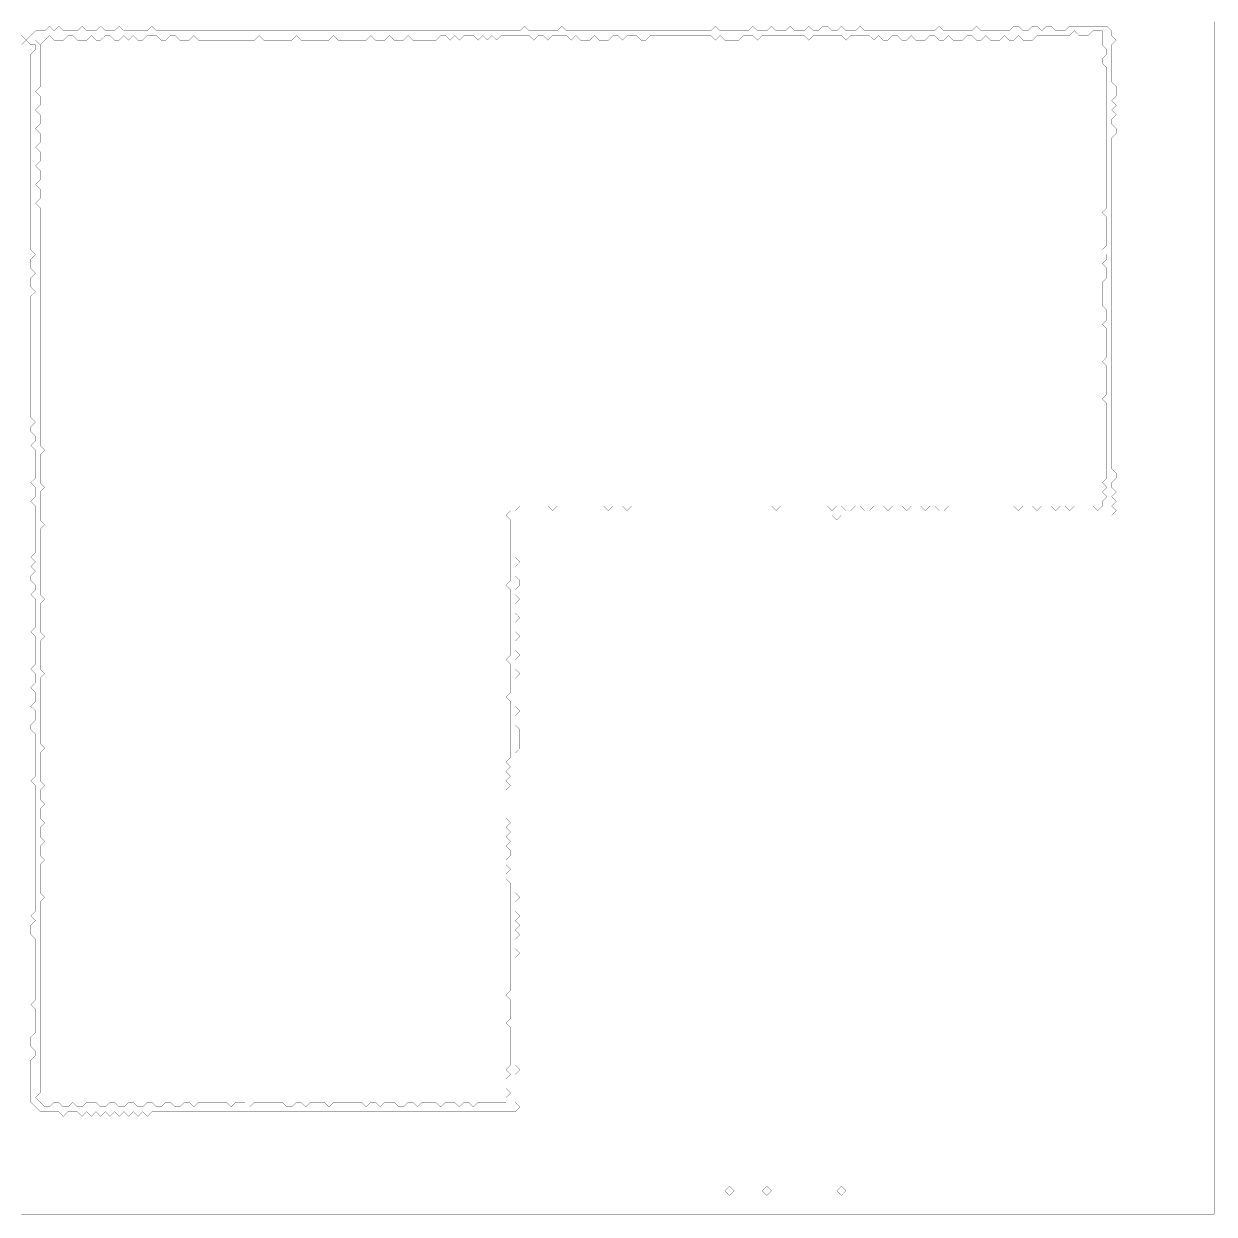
# Model space of a CAD drawing. Header units: metres. Extents: x 0 to 5124, y -5124 to 0.
# Drawn here: x 2562 to 5124, y -5124 to -2562 of the extents above; entities that cross this region are included whole.
import ezdxf

# ---------------------------------------------------------------- set-up
doc = ezdxf.new("R2010")
doc.units = ezdxf.units.M
doc.layers.add('conductor', color=1, linetype='Continuous')
doc.layers.add('substrate', color=5, linetype='Continuous')

msp = doc.modelspace()

# ---------------------------------------------------------------- linework, layer by layer
at = {"layer": 'conductor', "const_width": 0.5}
msp.add_lwpolyline([(4823.2, -2577), (4813.1, -2587.1), (4803.1, -2587.1), (4793.1, -2587.1), (4783, -2587.1), (4773, -2587.1), (4763, -2587.1), (4753, -2587.1), (4742.9, -2587.1), (4732.9, -2597.1), (4722.9, -2597.1), (4712.9, -2597.1), (4702.8, -2587.1), (4692.8, -2597.1), (4682.8, -2597.1), (4672.7, -2587.1), (4662.7, -2597.1), (4652.7, -2597.1), (4642.7, -2597.1), (4632.6, -2587.1), (4622.6, -2597.1), (4612.6, -2597.1), (4602.6, -2587.1), (4592.5, -2587.1), (4582.5, -2597.1), (4572.5, -2597.1), (4562.4, -2597.1), (4552.4, -2587.1), (4542.4, -2597.1), (4532.4, -2597.1), (4522.3, -2587.1), (4512.3, -2587.1), (4502.3, -2597.1), (4492.2, -2597.1), (4482.2, -2597.1), (4472.2, -2587.1), (4462.2, -2597.1), (4452.1, -2597.1), (4442.1, -2587.1), (4432.1, -2587.1), (4422.1, -2597.1), (4412, -2597.1), (4402, -2587.1), (4392, -2597.1), (4381.9, -2587.1), (4371.9, -2587.1), (4361.9, -2587.1), (4351.9, -2587.1), (4341.8, -2587.1), (4331.8, -2597.1), (4321.8, -2587.1), (4311.8, -2587.1), (4301.7, -2587.1), (4291.7, -2587.1), (4281.7, -2587.1), (4271.6, -2587.1), (4261.6, -2587.1), (4251.6, -2597.1), (4241.6, -2587.1), (4231.5, -2587.1), (4221.5, -2587.1), (4211.5, -2587.1), (4201.5, -2587.1), (4191.4, -2587.1), (4181.4, -2587.1), (4171.4, -2587.1), (4161.3, -2587.1), (4151.3, -2587.1), (4141.3, -2597.1), (4131.3, -2587.1), (4121.2, -2587.1), (4111.2, -2587.1), (4101.2, -2597.1), (4091.2, -2597.1), (4081.1, -2597.1), (4071.1, -2597.1), (4061.1, -2587.1), (4051, -2597.1), (4041, -2587.1), (4031, -2587.1), (4021, -2587.1), (4010.9, -2587.1), (4000.9, -2587.1), (3990.9, -2587.1), (3980.9, -2587.1), (3970.8, -2587.1), (3960.8, -2587.1), (3950.8, -2587.1), (3940.7, -2587.1), (3930.7, -2587.1), (3920.7, -2587.1), (3910.7, -2587.1), (3900.6, -2597.1), (3890.6, -2597.1), (3880.6, -2587.1), (3870.6, -2587.1), (3860.5, -2587.1), (3850.5, -2597.1), (3840.5, -2587.1), (3830.4, -2587.1), (3820.4, -2597.1), (3810.4, -2597.1), (3800.4, -2597.1), (3790.3, -2587.1), (3780.3, -2597.1), (3770.3, -2597.1), (3760.3, -2597.1), (3750.2, -2587.1), (3740.2, -2597.1), (3730.2, -2587.1), (3720.1, -2587.1), (3710.1, -2587.1), (3700.1, -2587.1), (3690.1, -2597.1), (3680, -2587.1), (3670, -2587.1), (3660, -2597.1), (3650, -2587.1), (3639.9, -2587.1), (3629.9, -2587.1), (3619.9, -2587.1), (3609.8, -2587.1), (3599.8, -2587.1), (3589.8, -2587.1), (3579.8, -2597.1), (3569.7, -2587.1), (3559.7, -2597.1), (3549.7, -2587.1), (3539.7, -2597.1), (3529.6, -2587.1), (3519.6, -2587.1), (3509.6, -2587.1), (3499.5, -2597.1), (3489.5, -2587.1), (3479.5, -2597.1), (3469.5, -2587.1), (3459.4, -2587.1), (3449.4, -2597.1), (3439.4, -2597.1), (3429.4, -2597.1), (3419.3, -2597.1), (3409.3, -2597.1), (3399.3, -2597.1), (3389.2, -2587.1), (3379.2, -2597.1), (3369.2, -2597.1), (3359.2, -2597.1), (3349.1, -2587.1), (3339.1, -2597.1), (3329.1, -2597.1), (3319.1, -2597.1), (3309, -2587.1), (3299, -2597.1), (3289, -2597.1), (3278.9, -2597.1), (3268.9, -2597.1), (3258.9, -2597.1), (3248.9, -2597.1), (3238.8, -2597.1), (3228.8, -2587.1), (3218.8, -2597.1), (3208.8, -2597.1), (3198.7, -2597.1), (3188.7, -2597.1), (3178.7, -2597.1), (3168.6, -2597.1), (3158.6, -2597.1), (3148.6, -2587.1), (3138.6, -2597.1), (3128.5, -2597.1), (3118.5, -2597.1), (3108.5, -2597.1), (3098.4, -2597.1), (3088.4, -2597.1), (3078.4, -2597.1), (3068.4, -2587.1), (3058.3, -2597.1), (3048.3, -2597.1), (3038.3, -2597.1), (3028.3, -2597.1), (3018.2, -2597.1), (3008.2, -2597.1), (2998.2, -2597.1), (2988.1, -2597.1), (2978.1, -2597.1), (2968.1, -2597.1), (2958.1, -2597.1), (2948, -2597.1), (2938, -2597.1), (2928, -2587.1), (2918, -2597.1), (2907.9, -2597.1), (2897.9, -2597.1), (2887.9, -2587.1), (2877.8, -2587.1), (2867.8, -2597.1), (2857.8, -2597.1), (2847.8, -2587.1), (2837.7, -2587.1), (2827.7, -2587.1), (2817.7, -2597.1), (2807.7, -2597.1), (2797.6, -2587.1), (2787.6, -2597.1), (2777.6, -2587.1), (2767.5, -2597.1), (2757.5, -2597.1), (2747.5, -2587.1), (2737.5, -2587.1), (2727.4, -2597.1), (2717.4, -2597.1), (2707.4, -2587.1), (2697.4, -2597.1), (2687.3, -2597.1), (2677.3, -2597.1), (2667.3, -2587.1), (2657.2, -2587.1), (2647.2, -2597.1), (2637.2, -2597.1), (2627.2, -2597.1), (2617.1, -2587.1), (2607.1, -2597.1), (2597.1, -2607.1), (2587.1, -2597.1), (2597.1, -2607.1), (2597.1, -2617.1), (2597.1, -2627.2), (2597.1, -2637.2), (2597.1, -2647.2), (2597.1, -2657.2), (2597.1, -2667.3), (2597.1, -2677.3), (2597.1, -2687.3), (2597.1, -2697.4), (2587.1, -2707.4), (2597.1, -2717.4), (2597.1, -2727.4), (2597.1, -2737.5), (2587.1, -2747.5), (2597.1, -2757.5), (2597.1, -2767.5), (2597.1, -2777.6), (2587.1, -2787.6), (2597.1, -2797.6), (2597.1, -2807.7), (2597.1, -2817.7), (2587.1, -2827.7), (2597.1, -2837.7), (2597.1, -2847.8), (2597.1, -2857.8), (2587.1, -2867.8), (2597.1, -2877.8), (2597.1, -2887.9), (2597.1, -2897.9), (2587.1, -2907.9), (2597.1, -2918), (2597.1, -2928), (2597.1, -2938), (2587.1, -2948), (2597.1, -2958.1), (2597.1, -2968.1), (2597.1, -2978.1), (2597.1, -2988.1), (2597.1, -2998.2), (2597.1, -3008.2), (2597.1, -3018.2), (2597.1, -3028.3), (2597.1, -3038.3), (2597.1, -3048.3), (2597.1, -3058.3), (2597.1, -3068.4), (2597.1, -3078.4), (2597.1, -3088.4), (2597.1, -3098.4), (2597.1, -3108.5), (2597.1, -3118.5), (2597.1, -3128.5), (2597.1, -3138.6), (2597.1, -3148.6), (2597.1, -3158.6), (2597.1, -3168.6), (2597.1, -3178.7), (2597.1, -3188.7), (2597.1, -3198.7), (2597.1, -3208.8), (2597.1, -3218.8), (2597.1, -3228.8), (2597.1, -3238.8), (2597.1, -3248.9), (2597.1, -3258.9), (2597.1, -3268.9), (2597.1, -3278.9), (2597.1, -3289), (2597.1, -3299), (2597.1, -3309), (2597.1, -3319.1), (2597.1, -3329.1), (2597.1, -3339.1), (2597.1, -3349.1), (2597.1, -3359.2), (2597.1, -3369.2), (2597.1, -3379.2), (2597.1, -3389.2), (2597.1, -3399.3), (2597.1, -3409.3), (2597.1, -3419.3), (2597.1, -3429.4), (2597.1, -3439.4), (2597.1, -3449.4), (2597.1, -3459.4), (2597.1, -3469.5), (2607.1, -3479.5), (2597.1, -3489.5), (2597.1, -3499.5), (2597.1, -3509.6), (2597.1, -3519.6), (2597.1, -3529.6), (2597.1, -3539.7), (2597.1, -3549.7), (2607.1, -3559.7), (2597.1, -3569.7), (2597.1, -3579.8), (2597.1, -3589.8), (2597.1, -3599.8), (2597.1, -3609.8), (2597.1, -3619.9), (2597.1, -3629.9), (2607.1, -3639.9), (2597.1, -3650), (2597.1, -3660), (2597.1, -3670), (2597.1, -3680), (2597.1, -3690.1), (2597.1, -3700.1), (2597.1, -3710.1), (2597.1, -3720.1), (2597.1, -3730.2), (2597.1, -3740.2), (2597.1, -3750.2), (2597.1, -3760.3), (2597.1, -3770.3), (2597.1, -3780.3), (2597.1, -3790.3), (2607.1, -3800.4), (2597.1, -3810.4), (2597.1, -3820.4), (2597.1, -3830.4), (2597.1, -3840.5), (2597.1, -3850.5), (2597.1, -3860.5), (2597.1, -3870.6), (2607.1, -3880.6), (2597.1, -3890.6), (2597.1, -3900.6), (2597.1, -3910.7), (2597.1, -3920.7), (2597.1, -3930.7), (2597.1, -3940.7), (2597.1, -3950.8), (2607.1, -3960.8), (2597.1, -3970.8), (2597.1, -3980.9), (2597.1, -3990.9), (2597.1, -4000.9), (2597.1, -4010.9), (2597.1, -4021), (2597.1, -4031), (2597.1, -4041), (2597.1, -4051), (2597.1, -4061.1), (2597.1, -4071.1), (2597.1, -4081.1), (2597.1, -4091.2), (2597.1, -4101.2), (2597.1, -4111.2), (2607.1, -4121.2), (2597.1, -4131.3), (2597.1, -4141.3), (2597.1, -4151.3), (2597.1, -4161.3), (2597.1, -4171.4), (2597.1, -4181.4), (2597.1, -4191.4), (2607.1, -4201.5), (2597.1, -4211.5), (2597.1, -4221.5), (2597.1, -4231.5), (2607.1, -4241.6), (2597.1, -4251.6), (2597.1, -4261.6), (2597.1, -4271.6), (2607.1, -4281.7), (2597.1, -4291.7), (2597.1, -4301.7), (2597.1, -4311.8), (2607.1, -4321.8), (2597.1, -4331.8), (2597.1, -4341.8), (2597.1, -4351.9), (2607.1, -4361.9), (2597.1, -4371.9), (2597.1, -4381.9), (2597.1, -4392), (2597.1, -4402), (2597.1, -4412), (2597.1, -4422.1), (2597.1, -4432.1), (2607.1, -4442.1), (2597.1, -4452.1), (2597.1, -4462.2), (2597.1, -4472.2), (2597.1, -4482.2), (2597.1, -4492.2), (2597.1, -4502.3), (2597.1, -4512.3), (2597.1, -4522.3), (2597.1, -4532.4), (2597.1, -4542.4), (2597.1, -4552.4), (2597.1, -4562.4), (2597.1, -4572.5), (2597.1, -4582.5), (2597.1, -4592.5), (2597.1, -4602.6), (2597.1, -4612.6), (2597.1, -4622.6), (2597.1, -4632.6), (2597.1, -4642.7), (2597.1, -4652.7), (2597.1, -4662.7), (2597.1, -4672.7), (2597.1, -4682.8), (2597.1, -4692.8), (2597.1, -4702.8), (2597.1, -4712.9), (2597.1, -4722.9), (2597.1, -4732.9), (2597.1, -4742.9), (2597.1, -4753), (2597.1, -4763), (2597.1, -4773), (2597.1, -4783), (2597.1, -4793.1), (2597.1, -4803.1), (2597.1, -4813.1), (2597.1, -4823.2), (2597.1, -4833.2), (2597.1, -4843.2), (2597.1, -4853.2), (2597.1, -4863.3), (2587.1, -4873.3), (2597.1, -4883.3), (2607.1, -4893.3), (2617.1, -4893.3), (2627.2, -4883.3), (2637.2, -4883.3), (2647.2, -4893.3), (2657.2, -4893.3), (2667.3, -4883.3), (2677.3, -4893.3), (2687.3, -4893.3), (2697.4, -4883.3), (2707.4, -4883.3), (2717.4, -4883.3), (2727.4, -4893.3), (2737.5, -4893.3), (2747.5, -4883.3), (2757.5, -4883.3), (2767.5, -4893.3), (2777.6, -4893.3), (2787.6, -4883.3), (2797.6, -4883.3), (2807.7, -4893.3), (2817.7, -4893.3), (2827.7, -4883.3), (2837.7, -4883.3), (2847.8, -4893.3), (2857.8, -4893.3), (2867.8, -4883.3), (2877.8, -4883.3), (2887.9, -4893.3), (2897.9, -4893.3), (2907.9, -4883.3), (2918, -4883.3), (2928, -4893.3), (2938, -4883.3), (2948, -4883.3), (2958.1, -4883.3), (2968.1, -4883.3), (2978.1, -4883.3), (2988.1, -4883.3), (2998.2, -4883.3), (3008.2, -4893.3), (3018.2, -4883.3), (3028.3, -4883.3), (3038.3, -4883.3), (3048.3, -4893.3), (3058.3, -4883.3), (3068.4, -4883.3), (3078.4, -4883.3), (3088.4, -4883.3), (3098.4, -4883.3), (3108.5, -4883.3), (3118.5, -4883.3), (3128.5, -4893.3), (3138.6, -4893.3), (3148.6, -4883.3), (3158.6, -4883.3), (3168.6, -4893.3), (3178.7, -4883.3), (3188.7, -4883.3), (3198.7, -4883.3), (3208.8, -4883.3), (3218.8, -4893.3), (3228.8, -4883.3), (3238.8, -4883.3), (3248.9, -4883.3), (3258.9, -4883.3), (3268.9, -4883.3), (3278.9, -4883.3), (3289, -4883.3), (3299, -4893.3), (3309, -4883.3), (3319.1, -4883.3), (3329.1, -4893.3), (3339.1, -4883.3), (3349.1, -4883.3), (3359.2, -4883.3), (3369.2, -4893.3), (3379.2, -4893.3), (3389.2, -4883.3), (3399.3, -4883.3), (3409.3, -4893.3), (3419.3, -4883.3), (3429.4, -4883.3), (3439.4, -4883.3), (3449.4, -4883.3), (3459.4, -4893.3), (3469.5, -4883.3), (3479.5, -4883.3), (3489.5, -4883.3), (3499.5, -4893.3), (3509.6, -4883.3), (3519.6, -4883.3), (3529.6, -4893.3), (3539.7, -4883.3), (3549.7, -4883.3), (3559.7, -4883.3), (3569.7, -4883.3), (3579.8, -4883.3), (3589.8, -4883.3), (3599.8, -4883.3), (3599.8, -4873.3), (3609.8, -4863.3), (3599.8, -4853.2), (3599.8, -4843.2), (3599.8, -4833.2), (3609.8, -4823.2), (3599.8, -4813.1), (3609.8, -4803.1), (3609.8, -4793.1), (3609.8, -4783), (3609.8, -4773), (3609.8, -4763), (3609.8, -4753), (3609.8, -4742.9), (3609.8, -4732.9), (3609.8, -4722.9), (3599.8, -4712.9), (3609.8, -4702.8), (3609.8, -4692.8), (3609.8, -4682.8), (3609.8, -4672.7), (3609.8, -4662.7), (3599.8, -4652.7), (3609.8, -4642.7), (3609.8, -4632.6), (3609.8, -4622.6), (3609.8, -4612.6), (3609.8, -4602.6), (3609.8, -4592.5), (3609.8, -4582.5), (3609.8, -4572.5), (3609.8, -4562.4), (3609.8, -4552.4), (3609.8, -4542.4), (3609.8, -4532.4), (3609.8, -4522.3), (3609.8, -4512.3), (3609.8, -4502.3), (3609.8, -4492.2), (3609.8, -4482.2), (3609.8, -4472.2), (3609.8, -4462.2), (3609.8, -4452.1), (3609.8, -4442.1), (3609.8, -4432.1), (3609.8, -4422.1), (3609.8, -4412), (3599.8, -4402), (3599.8, -4392), (3609.8, -4381.9), (3599.8, -4371.9), (3599.8, -4361.9), (3609.8, -4351.9), (3609.8, -4341.8), (3599.8, -4331.8), (3609.8, -4321.8), (3599.8, -4311.8), (3609.8, -4301.7), (3599.8, -4291.7), (3609.8, -4281.7), (3599.8, -4271.6), (3599.8, -4261.6), (3599.8, -4251.6), (3599.8, -4241.6), (3599.8, -4231.5), (3599.8, -4221.5), (3599.8, -4211.5), (3609.8, -4201.5), (3599.8, -4191.4), (3609.8, -4181.4), (3599.8, -4171.4), (3609.8, -4161.3), (3599.8, -4151.3), (3609.8, -4141.3), (3609.8, -4131.3), (3609.8, -4121.2), (3609.8, -4111.2), (3609.8, -4101.2), (3609.8, -4091.2), (3609.8, -4081.1), (3609.8, -4071.1), (3609.8, -4061.1), (3609.8, -4051), (3609.8, -4041), (3609.8, -4031), (3609.8, -4021), (3599.8, -4010.9), (3609.8, -4000.9), (3609.8, -3990.9), (3609.8, -3980.9), (3609.8, -3970.8), (3609.8, -3960.8), (3609.8, -3950.8), (3609.8, -3940.7), (3599.8, -3930.7), (3609.8, -3920.7), (3609.8, -3910.7), (3609.8, -3900.6), (3609.8, -3890.6), (3609.8, -3880.6), (3609.8, -3870.6), (3609.8, -3860.5), (3609.8, -3850.5), (3609.8, -3840.5), (3609.8, -3830.4), (3609.8, -3820.4), (3609.8, -3810.4), (3609.8, -3800.4), (3609.8, -3790.3), (3609.8, -3780.3), (3599.8, -3770.3), (3609.8, -3760.3), (3609.8, -3750.2), (3609.8, -3740.2), (3609.8, -3730.2), (3609.8, -3720.1), (3609.8, -3710.1), (3609.8, -3700.1), (3609.8, -3690.1), (3609.8, -3680), (3609.8, -3670), (3609.8, -3660), (3609.8, -3650), (3609.8, -3639.9), (3609.8, -3629.9), (3599.8, -3619.9), (3609.8, -3609.8), (3619.9, -3609.8), (3629.9, -3599.8), (3639.9, -3599.8), (3650, -3599.8), (3660, -3599.8), (3670, -3599.8), (3680, -3599.8), (3690.1, -3599.8), (3700.1, -3609.8), (3710.1, -3599.8), (3720.1, -3599.8), (3730.2, -3599.8), (3740.2, -3599.8), (3750.2, -3599.8), (3760.3, -3599.8), (3770.3, -3599.8), (3780.3, -3599.8), (3790.3, -3599.8), (3800.4, -3599.8), (3810.4, -3599.8), (3820.4, -3609.8), (3830.4, -3599.8), (3840.5, -3599.8), (3850.5, -3599.8), (3860.5, -3609.8), (3870.6, -3599.8), (3880.6, -3599.8), (3890.6, -3599.8), (3900.6, -3599.8), (3910.7, -3599.8), (3920.7, -3599.8), (3930.7, -3599.8), (3940.7, -3599.8), (3950.8, -3599.8), (3960.8, -3599.8), (3970.8, -3599.8), (3980.9, -3599.8), (3990.9, -3599.8), (4000.9, -3599.8), (4010.9, -3599.8), (4021, -3599.8), (4031, -3599.8), (4041, -3599.8), (4051, -3599.8), (4061.1, -3599.8), (4071.1, -3599.8), (4081.1, -3599.8), (4091.2, -3599.8), (4101.2, -3599.8), (4111.2, -3599.8), (4121.2, -3599.8), (4131.3, -3599.8), (4141.3, -3599.8), (4151.3, -3599.8), (4161.3, -3599.8), (4171.4, -3599.8), (4181.4, -3609.8), (4191.4, -3599.8), (4201.5, -3599.8), (4211.5, -3599.8), (4221.5, -3599.8), (4231.5, -3599.8), (4241.6, -3599.8), (4251.6, -3599.8), (4261.6, -3599.8), (4271.6, -3599.8), (4281.7, -3599.8), (4291.7, -3599.8), (4301.7, -3609.8), (4311.8, -3599.8), (4321.8, -3599.8), (4331.8, -3609.8), (4341.8, -3609.8), (4351.9, -3599.8), (4361.9, -3599.8), (4371.9, -3609.8), (4381.9, -3609.8), (4392, -3599.8), (4402, -3599.8), (4412, -3599.8), (4422.1, -3609.8), (4432.1, -3599.8), (4442.1, -3599.8), (4452.1, -3599.8), (4462.2, -3609.8), (4472.2, -3599.8), (4482.2, -3599.8), (4492.2, -3599.8), (4502.3, -3609.8), (4512.3, -3599.8), (4522.3, -3599.8), (4532.4, -3609.8), (4542.4, -3609.8), (4552.4, -3599.8), (4562.4, -3599.8), (4572.5, -3599.8), (4582.5, -3599.8), (4592.5, -3599.8), (4602.6, -3599.8), (4612.6, -3599.8), (4622.6, -3599.8), (4632.6, -3599.8), (4642.7, -3599.8), (4652.7, -3599.8), (4662.7, -3599.8), (4672.7, -3599.8), (4682.8, -3599.8), (4692.8, -3599.8), (4702.8, -3609.8), (4712.9, -3599.8), (4722.9, -3599.8), (4732.9, -3599.8), (4742.9, -3609.8), (4753, -3599.8), (4763, -3599.8), (4773, -3599.8), (4783, -3609.8), (4793.1, -3599.8), (4803.1, -3599.8), (4813.1, -3609.8), (4823.2, -3599.8), (4833.2, -3599.8), (4843.2, -3599.8), (4853.2, -3599.8), (4863.3, -3599.8), (4873.3, -3609.8), (4883.3, -3599.8), (4883.3, -3589.8), (4893.3, -3579.8), (4883.3, -3569.7), (4893.3, -3559.7), (4883.3, -3549.7), (4893.3, -3539.7), (4893.3, -3529.6), (4893.3, -3519.6), (4893.3, -3509.6), (4893.3, -3499.5), (4893.3, -3489.5), (4893.3, -3479.5), (4893.3, -3469.5), (4893.3, -3459.4), (4893.3, -3449.4), (4893.3, -3439.4), (4893.3, -3429.4), (4893.3, -3419.3), (4893.3, -3409.3), (4893.3, -3399.3), (4893.3, -3389.2), (4893.3, -3379.2), (4883.3, -3369.2), (4893.3, -3359.2), (4893.3, -3349.1), (4893.3, -3339.1), (4893.3, -3329.1), (4893.3, -3319.1), (4893.3, -3309), (4893.3, -3299), (4883.3, -3289), (4893.3, -3278.9), (4893.3, -3268.9), (4893.3, -3258.9), (4893.3, -3248.9), (4893.3, -3238.8), (4893.3, -3228.8), (4893.3, -3218.8), (4883.3, -3208.8), (4893.3, -3198.7), (4893.3, -3188.7), (4893.3, -3178.7), (4883.3, -3168.6), (4883.3, -3158.6), (4883.3, -3148.6), (4883.3, -3138.6), (4883.3, -3128.5), (4883.3, -3118.5), (4893.3, -3108.5), (4893.3, -3098.4), (4893.3, -3088.4), (4883.3, -3078.4), (4893.3, -3068.4), (4893.3, -3058.3), (4883.3, -3048.3), (4893.3, -3038.3), (4893.3, -3028.3), (4893.3, -3018.2), (4893.3, -3008.2), (4893.3, -2998.2), (4893.3, -2988.1), (4893.3, -2978.1), (4883.3, -2968.1), (4893.3, -2958.1), (4893.3, -2948), (4893.3, -2938), (4893.3, -2928), (4893.3, -2918), (4893.3, -2907.9), (4893.3, -2897.9), (4893.3, -2887.9), (4893.3, -2877.8), (4893.3, -2867.8), (4893.3, -2857.8), (4893.3, -2847.8), (4893.3, -2837.7), (4893.3, -2827.7), (4893.3, -2817.7), (4893.3, -2807.7), (4893.3, -2797.6), (4893.3, -2787.6), (4893.3, -2777.6), (4893.3, -2767.5), (4893.3, -2757.5), (4893.3, -2747.5), (4893.3, -2737.5), (4893.3, -2727.4), (4893.3, -2717.4), (4893.3, -2707.4), (4893.3, -2697.4), (4893.3, -2687.3), (4893.3, -2677.3), (4893.3, -2667.3), (4893.3, -2657.2), (4883.3, -2647.2), (4883.3, -2637.2), (4893.3, -2627.2), (4893.3, -2617.1), (4883.3, -2607.1), (4883.3, -2597.1), (4883.3, -2587.1), (4883.3, -2577), (4873.3, -2577), (4863.3, -2577), (4853.2, -2587.1), (4843.2, -2587.1), (4833.2, -2587.1)], close=True, dxfattribs=at)
at = {"layer": 'substrate', "const_width": 0.5}
for points in [[(2557, -5124), (2567, -5124), (2577, -5124), (2587.1, -5124), (2597.1, -5124), (2607.1, -5124), (2617.1, -5124), (2627.2, -5124), (2637.2, -5124), (2647.2, -5124), (2657.2, -5124), (2667.3, -5124), (2677.3, -5124), (2687.3, -5124), (2697.4, -5124), (2707.4, -5124), (2717.4, -5124), (2727.4, -5124), (2737.5, -5124), (2747.5, -5124), (2757.5, -5124), (2767.5, -5124), (2777.6, -5124), (2787.6, -5124), (2797.6, -5124), (2807.7, -5124), (2817.7, -5124), (2827.7, -5124), (2837.7, -5124), (2847.8, -5124), (2857.8, -5124), (2867.8, -5124), (2877.8, -5124), (2887.9, -5124), (2897.9, -5124), (2907.9, -5124), (2918, -5124), (2928, -5124), (2938, -5124), (2948, -5124), (2958.1, -5124), (2968.1, -5124), (2978.1, -5124), (2988.1, -5124), (2998.2, -5124), (3008.2, -5124), (3018.2, -5124), (3028.3, -5124), (3038.3, -5124), (3048.3, -5124), (3058.3, -5124), (3068.4, -5124), (3078.4, -5124), (3088.4, -5124), (3098.4, -5124), (3108.5, -5124), (3118.5, -5124), (3128.5, -5124), (3138.6, -5124), (3148.6, -5124), (3158.6, -5124), (3168.6, -5124), (3178.7, -5124), (3188.7, -5124), (3198.7, -5124), (3208.8, -5124), (3218.8, -5124), (3228.8, -5124), (3238.8, -5124), (3248.9, -5124), (3258.9, -5124), (3268.9, -5124), (3278.9, -5124), (3289, -5124), (3299, -5124), (3309, -5124), (3319.1, -5124), (3329.1, -5124), (3339.1, -5124), (3349.1, -5124), (3359.2, -5124), (3369.2, -5124), (3379.2, -5124), (3389.2, -5124), (3399.3, -5124), (3409.3, -5124), (3419.3, -5124), (3429.4, -5124), (3439.4, -5124), (3449.4, -5124), (3459.4, -5124), (3469.5, -5124), (3479.5, -5124), (3489.5, -5124), (3499.5, -5124), (3509.6, -5124), (3519.6, -5124), (3529.6, -5124), (3539.7, -5124), (3549.7, -5124), (3559.7, -5124), (3569.7, -5124), (3579.8, -5124), (3589.8, -5124), (3599.8, -5124), (3609.8, -5124), (3619.9, -5124), (3629.9, -5124), (3639.9, -5124), (3650, -5124), (3660, -5124), (3670, -5124), (3680, -5124), (3690.1, -5124), (3700.1, -5124), (3710.1, -5124), (3720.1, -5124), (3730.2, -5124), (3740.2, -5124), (3750.2, -5124), (3760.3, -5124), (3770.3, -5124), (3780.3, -5124), (3790.3, -5124), (3800.4, -5124), (3810.4, -5124), (3820.4, -5124), (3830.4, -5124), (3840.5, -5124), (3850.5, -5124), (3860.5, -5124), (3870.6, -5124), (3880.6, -5124), (3890.6, -5124), (3900.6, -5124), (3910.7, -5124), (3920.7, -5124), (3930.7, -5124), (3940.7, -5124), (3950.8, -5124), (3960.8, -5124), (3970.8, -5124), (3980.9, -5124), (3990.9, -5124), (4000.9, -5124), (4010.9, -5124), (4021, -5124), (4031, -5124), (4041, -5124), (4051, -5124), (4061.1, -5124), (4071.1, -5124), (4081.1, -5124), (4091.2, -5124), (4101.2, -5124), (4111.2, -5124), (4121.2, -5124), (4131.3, -5124), (4141.3, -5124), (4151.3, -5124), (4161.3, -5124), (4171.4, -5124), (4181.4, -5124), (4191.4, -5124), (4201.5, -5124), (4211.5, -5124), (4221.5, -5124), (4231.5, -5124), (4241.6, -5124), (4251.6, -5124), (4261.6, -5124), (4271.6, -5124), (4281.7, -5124), (4291.7, -5124), (4301.7, -5124), (4311.8, -5124), (4321.8, -5124), (4331.8, -5124), (4341.8, -5124), (4351.9, -5124), (4361.9, -5124), (4371.9, -5124), (4381.9, -5124), (4392, -5124), (4402, -5124), (4412, -5124), (4422.1, -5124), (4432.1, -5124), (4442.1, -5124), (4452.1, -5124), (4462.2, -5124), (4472.2, -5124), (4482.2, -5124), (4492.2, -5124), (4502.3, -5124), (4512.3, -5124), (4522.3, -5124), (4532.4, -5124), (4542.4, -5124), (4552.4, -5124), (4562.4, -5124), (4572.5, -5124), (4582.5, -5124), (4592.5, -5124), (4602.6, -5124), (4612.6, -5124), (4622.6, -5124), (4632.6, -5124), (4642.7, -5124), (4652.7, -5124), (4662.7, -5124), (4672.7, -5124), (4682.8, -5124), (4692.8, -5124), (4702.8, -5124), (4712.9, -5124), (4722.9, -5124), (4732.9, -5124), (4742.9, -5124), (4753, -5124), (4763, -5124), (4773, -5124), (4783, -5124), (4793.1, -5124), (4803.1, -5124), (4813.1, -5124), (4823.2, -5124), (4833.2, -5124), (4843.2, -5124), (4853.2, -5124), (4863.3, -5124), (4873.3, -5124), (4883.3, -5124), (4893.3, -5124), (4903.4, -5124), (4913.4, -5124), (4923.4, -5124), (4933.5, -5124), (4943.5, -5124), (4953.5, -5124), (4963.5, -5124), (4973.6, -5124), (4983.6, -5124), (4993.6, -5124), (5003.6, -5124), (5013.7, -5124), (5023.7, -5124), (5033.7, -5124), (5043.8, -5124), (5053.8, -5124), (5063.8, -5124), (5073.8, -5124), (5083.9, -5124), (5093.9, -5124), (5103.9, -5124), (5113.9, -5124), (5124, -5124), (5124, -5113.9), (5124, -5103.9), (5124, -5093.9), (5124, -5083.9), (5124, -5073.8), (5124, -5063.8), (5124, -5053.8), (5124, -5043.8), (5124, -5033.7), (5124, -5023.7), (5124, -5013.7), (5124, -5003.6), (5124, -4993.6), (5124, -4983.6), (5124, -4973.6), (5124, -4963.5), (5124, -4953.5), (5124, -4943.5), (5124, -4933.5), (5124, -4923.4), (5124, -4913.4), (5124, -4903.4), (5124, -4893.3), (5124, -4883.3), (5124, -4873.3), (5124, -4863.3), (5124, -4853.2), (5124, -4843.2), (5124, -4833.2), (5124, -4823.2), (5124, -4813.1), (5124, -4803.1), (5124, -4793.1), (5124, -4783), (5124, -4773), (5124, -4763), (5124, -4753), (5124, -4742.9), (5124, -4732.9), (5124, -4722.9), (5124, -4712.9), (5124, -4702.8), (5124, -4692.8), (5124, -4682.8), (5124, -4672.7), (5124, -4662.7), (5124, -4652.7), (5124, -4642.7), (5124, -4632.6), (5124, -4622.6), (5124, -4612.6), (5124, -4602.6), (5124, -4592.5), (5124, -4582.5), (5124, -4572.5), (5124, -4562.4), (5124, -4552.4), (5124, -4542.4), (5124, -4532.4), (5124, -4522.3), (5124, -4512.3), (5124, -4502.3), (5124, -4492.2), (5124, -4482.2), (5124, -4472.2), (5124, -4462.2), (5124, -4452.1), (5124, -4442.1), (5124, -4432.1), (5124, -4422.1), (5124, -4412), (5124, -4402), (5124, -4392), (5124, -4381.9), (5124, -4371.9), (5124, -4361.9), (5124, -4351.9), (5124, -4341.8), (5124, -4331.8), (5124, -4321.8), (5124, -4311.8), (5124, -4301.7), (5124, -4291.7), (5124, -4281.7), (5124, -4271.6), (5124, -4261.6), (5124, -4251.6), (5124, -4241.6), (5124, -4231.5), (5124, -4221.5), (5124, -4211.5), (5124, -4201.5), (5124, -4191.4), (5124, -4181.4), (5124, -4171.4), (5124, -4161.3), (5124, -4151.3), (5124, -4141.3), (5124, -4131.3), (5124, -4121.2), (5124, -4111.2), (5124, -4101.2), (5124, -4091.2), (5124, -4081.1), (5124, -4071.1), (5124, -4061.1), (5124, -4051), (5124, -4041), (5124, -4031), (5124, -4021), (5124, -4010.9), (5124, -4000.9), (5124, -3990.9), (5124, -3980.9), (5124, -3970.8), (5124, -3960.8), (5124, -3950.8), (5124, -3940.7), (5124, -3930.7), (5124, -3920.7), (5124, -3910.7), (5124, -3900.6), (5124, -3890.6), (5124, -3880.6), (5124, -3870.6), (5124, -3860.5), (5124, -3850.5), (5124, -3840.5), (5124, -3830.4), (5124, -3820.4), (5124, -3810.4), (5124, -3800.4), (5124, -3790.3), (5124, -3780.3), (5124, -3770.3), (5124, -3760.3), (5124, -3750.2), (5124, -3740.2), (5124, -3730.2), (5124, -3720.1), (5124, -3710.1), (5124, -3700.1), (5124, -3690.1), (5124, -3680), (5124, -3670), (5124, -3660), (5124, -3650), (5124, -3639.9), (5124, -3629.9), (5124, -3619.9), (5124, -3609.8), (5124, -3599.8), (5124, -3589.8), (5124, -3579.8), (5124, -3569.7), (5124, -3559.7), (5124, -3549.7), (5124, -3539.7), (5124, -3529.6), (5124, -3519.6), (5124, -3509.6), (5124, -3499.5), (5124, -3489.5), (5124, -3479.5), (5124, -3469.5), (5124, -3459.4), (5124, -3449.4), (5124, -3439.4), (5124, -3429.4), (5124, -3419.3), (5124, -3409.3), (5124, -3399.3), (5124, -3389.2), (5124, -3379.2), (5124, -3369.2), (5124, -3359.2), (5124, -3349.1), (5124, -3339.1), (5124, -3329.1), (5124, -3319.1), (5124, -3309), (5124, -3299), (5124, -3289), (5124, -3278.9), (5124, -3268.9), (5124, -3258.9), (5124, -3248.9), (5124, -3238.8), (5124, -3228.8), (5124, -3218.8), (5124, -3208.8), (5124, -3198.7), (5124, -3188.7), (5124, -3178.7), (5124, -3168.6), (5124, -3158.6), (5124, -3148.6), (5124, -3138.6), (5124, -3128.5), (5124, -3118.5), (5124, -3108.5), (5124, -3098.4), (5124, -3088.4), (5124, -3078.4), (5124, -3068.4), (5124, -3058.3), (5124, -3048.3), (5124, -3038.3), (5124, -3028.3), (5124, -3018.2), (5124, -3008.2), (5124, -2998.2), (5124, -2988.1), (5124, -2978.1), (5124, -2968.1), (5124, -2958.1), (5124, -2948), (5124, -2938), (5124, -2928), (5124, -2918), (5124, -2907.9), (5124, -2897.9), (5124, -2887.9), (5124, -2877.8), (5124, -2867.8), (5124, -2857.8), (5124, -2847.8), (5124, -2837.7), (5124, -2827.7), (5124, -2817.7), (5124, -2807.7), (5124, -2797.6), (5124, -2787.6), (5124, -2777.6), (5124, -2767.5), (5124, -2757.5), (5124, -2747.5), (5124, -2737.5), (5124, -2727.4), (5124, -2717.4), (5124, -2707.4), (5124, -2697.4), (5124, -2687.3), (5124, -2677.3), (5124, -2667.3), (5124, -2657.2), (5124, -2647.2), (5124, -2637.2), (5124, -2627.2), (5124, -2617.1), (5124, -2607.1), (5124, -2597.1), (5124, -2587.1), (5124, -2577), (5124, -2567), (5124, -2557)], [(2557, -2587.1), (2567, -2597.1), (2557, -2607.1)]]:
    msp.add_lwpolyline(points, dxfattribs=at)
for points in [[(2607.1, -2577), (2617.1, -2567), (2627.2, -2577), (2637.2, -2567), (2647.2, -2577), (2657.2, -2577), (2667.3, -2577), (2677.3, -2577), (2687.3, -2567), (2697.4, -2577), (2707.4, -2577), (2717.4, -2577), (2727.4, -2567), (2737.5, -2577), (2747.5, -2577), (2757.5, -2577), (2767.5, -2567), (2777.6, -2577), (2787.6, -2577), (2797.6, -2577), (2807.7, -2577), (2817.7, -2577), (2827.7, -2577), (2837.7, -2567), (2847.8, -2577), (2857.8, -2577), (2867.8, -2577), (2877.8, -2577), (2887.9, -2577), (2897.9, -2577), (2907.9, -2577), (2918, -2577), (2928, -2577), (2938, -2577), (2948, -2577), (2958.1, -2577), (2968.1, -2577), (2978.1, -2577), (2988.1, -2577), (2998.2, -2577), (3008.2, -2577), (3018.2, -2577), (3028.3, -2577), (3038.3, -2577), (3048.3, -2577), (3058.3, -2577), (3068.4, -2577), (3078.4, -2577), (3088.4, -2577), (3098.4, -2577), (3108.5, -2577), (3118.5, -2577), (3128.5, -2577), (3138.6, -2577), (3148.6, -2577), (3158.6, -2577), (3168.6, -2577), (3178.7, -2577), (3188.7, -2577), (3198.7, -2577), (3208.8, -2577), (3218.8, -2577), (3228.8, -2577), (3238.8, -2577), (3248.9, -2577), (3258.9, -2577), (3268.9, -2577), (3278.9, -2577), (3289, -2577), (3299, -2577), (3309, -2577), (3319.1, -2577), (3329.1, -2577), (3339.1, -2577), (3349.1, -2577), (3359.2, -2577), (3369.2, -2577), (3379.2, -2577), (3389.2, -2577), (3399.3, -2577), (3409.3, -2577), (3419.3, -2577), (3429.4, -2577), (3439.4, -2577), (3449.4, -2577), (3459.4, -2577), (3469.5, -2577), (3479.5, -2577), (3489.5, -2577), (3499.5, -2577), (3509.6, -2577), (3519.6, -2577), (3529.6, -2577), (3539.7, -2577), (3549.7, -2577), (3559.7, -2577), (3569.7, -2577), (3579.8, -2577), (3589.8, -2577), (3599.8, -2577), (3609.8, -2577), (3619.9, -2577), (3629.9, -2577), (3639.9, -2567), (3650, -2577), (3660, -2577), (3670, -2577), (3680, -2577), (3690.1, -2577), (3700.1, -2577), (3710.1, -2577), (3720.1, -2567), (3730.2, -2577), (3740.2, -2577), (3750.2, -2577), (3760.3, -2577), (3770.3, -2577), (3780.3, -2577), (3790.3, -2577), (3800.4, -2577), (3810.4, -2577), (3820.4, -2577), (3830.4, -2577), (3840.5, -2577), (3850.5, -2577), (3860.5, -2577), (3870.6, -2577), (3880.6, -2577), (3890.6, -2577), (3900.6, -2577), (3910.7, -2577), (3920.7, -2577), (3930.7, -2577), (3940.7, -2577), (3950.8, -2577), (3960.8, -2577), (3970.8, -2577), (3980.9, -2577), (3990.9, -2577), (4000.9, -2577), (4010.9, -2577), (4021, -2577), (4031, -2577), (4041, -2577), (4051, -2567), (4061.1, -2577), (4071.1, -2577), (4081.1, -2577), (4091.2, -2577), (4101.2, -2577), (4111.2, -2577), (4121.2, -2577), (4131.3, -2567), (4141.3, -2577), (4151.3, -2577), (4161.3, -2577), (4171.4, -2567), (4181.4, -2577), (4191.4, -2577), (4201.5, -2577), (4211.5, -2567), (4221.5, -2577), (4231.5, -2577), (4241.6, -2577), (4251.6, -2567), (4261.6, -2577), (4271.6, -2577), (4281.7, -2567), (4291.7, -2567), (4301.7, -2577), (4311.8, -2577), (4321.8, -2567), (4331.8, -2577), (4341.8, -2577), (4351.9, -2577), (4361.9, -2567), (4371.9, -2577), (4381.9, -2577), (4392, -2577), (4402, -2577), (4412, -2577), (4422.1, -2577), (4432.1, -2577), (4442.1, -2577), (4452.1, -2577), (4462.2, -2577), (4472.2, -2577), (4482.2, -2577), (4492.2, -2577), (4502.3, -2577), (4512.3, -2577), (4522.3, -2577), (4532.4, -2567), (4542.4, -2577), (4552.4, -2577), (4562.4, -2577), (4572.5, -2577), (4582.5, -2577), (4592.5, -2577), (4602.6, -2577), (4612.6, -2567), (4622.6, -2577), (4632.6, -2577), (4642.7, -2577), (4652.7, -2577), (4662.7, -2577), (4672.7, -2577), (4682.8, -2577), (4692.8, -2567), (4702.8, -2567), (4712.9, -2577), (4722.9, -2577), (4732.9, -2567), (4742.9, -2567), (4753, -2577), (4763, -2567), (4773, -2567), (4783, -2577), (4793.1, -2577), (4803.1, -2577), (4813.1, -2567), (4823.2, -2567), (4833.2, -2567), (4843.2, -2567), (4853.2, -2567), (4863.3, -2567), (4873.3, -2567), (4883.3, -2567), (4893.3, -2567), (4903.4, -2577), (4903.4, -2587.1), (4913.4, -2597.1), (4903.4, -2607.1), (4903.4, -2617.1), (4903.4, -2627.2), (4903.4, -2637.2), (4903.4, -2647.2), (4903.4, -2657.2), (4903.4, -2667.3), (4903.4, -2677.3), (4903.4, -2687.3), (4913.4, -2697.4), (4913.4, -2707.4), (4913.4, -2717.4), (4903.4, -2727.4), (4913.4, -2737.5), (4903.4, -2747.5), (4913.4, -2757.5), (4903.4, -2767.5), (4903.4, -2777.6), (4913.4, -2787.6), (4913.4, -2797.6), (4903.4, -2807.7), (4903.4, -2817.7), (4903.4, -2827.7), (4903.4, -2837.7), (4903.4, -2847.8), (4903.4, -2857.8), (4903.4, -2867.8), (4903.4, -2877.8), (4903.4, -2887.9), (4903.4, -2897.9), (4903.4, -2907.9), (4903.4, -2918), (4903.4, -2928), (4903.4, -2938), (4903.4, -2948), (4903.4, -2958.1), (4903.4, -2968.1), (4903.4, -2978.1), (4903.4, -2988.1), (4903.4, -2998.2), (4903.4, -3008.2), (4903.4, -3018.2), (4903.4, -3028.3), (4903.4, -3038.3), (4903.4, -3048.3), (4903.4, -3058.3), (4903.4, -3068.4), (4903.4, -3078.4), (4903.4, -3088.4), (4903.4, -3098.4), (4903.4, -3108.5), (4903.4, -3118.5), (4903.4, -3128.5), (4903.4, -3138.6), (4903.4, -3148.6), (4903.4, -3158.6), (4903.4, -3168.6), (4903.4, -3178.7), (4903.4, -3188.7), (4903.4, -3198.7), (4903.4, -3208.8), (4903.4, -3218.8), (4903.4, -3228.8), (4903.4, -3238.8), (4903.4, -3248.9), (4903.4, -3258.9), (4903.4, -3268.9), (4903.4, -3278.9), (4903.4, -3289), (4903.4, -3299), (4903.4, -3309), (4903.4, -3319.1), (4903.4, -3329.1), (4903.4, -3339.1), (4903.4, -3349.1), (4903.4, -3359.2), (4903.4, -3369.2), (4903.4, -3379.2), (4903.4, -3389.2), (4903.4, -3399.3), (4903.4, -3409.3), (4903.4, -3419.3), (4903.4, -3429.4), (4903.4, -3439.4), (4903.4, -3449.4), (4903.4, -3459.4), (4903.4, -3469.5), (4903.4, -3479.5), (4903.4, -3489.5), (4903.4, -3499.5), (4903.4, -3509.6), (4903.4, -3519.6), (4913.4, -3529.6), (4913.4, -3539.7), (4903.4, -3549.7), (4903.4, -3559.7), (4913.4, -3569.7), (4903.4, -3579.8), (4913.4, -3589.8), (4903.4, -3599.8), (4913.4, -3609.8), (4903.4, -3619.9), (4893.3, -3619.9), (4883.3, -3619.9), (4873.3, -3619.9), (4863.3, -3619.9), (4853.2, -3619.9), (4843.2, -3619.9), (4833.2, -3619.9), (4823.2, -3619.9), (4813.1, -3619.9), (4803.1, -3619.9), (4793.1, -3619.9), (4783, -3619.9), (4773, -3619.9), (4763, -3619.9), (4753, -3619.9), (4742.9, -3619.9), (4732.9, -3619.9), (4722.9, -3619.9), (4712.9, -3619.9), (4702.8, -3619.9), (4692.8, -3619.9), (4682.8, -3619.9), (4672.7, -3619.9), (4662.7, -3619.9), (4652.7, -3619.9), (4642.7, -3619.9), (4632.6, -3619.9), (4622.6, -3619.9), (4612.6, -3619.9), (4602.6, -3619.9), (4592.5, -3619.9), (4582.5, -3619.9), (4572.5, -3619.9), (4562.4, -3619.9), (4552.4, -3619.9), (4542.4, -3619.9), (4532.4, -3619.9), (4522.3, -3619.9), (4512.3, -3619.9), (4502.3, -3619.9), (4492.2, -3619.9), (4482.2, -3619.9), (4472.2, -3619.9), (4462.2, -3619.9), (4452.1, -3619.9), (4442.1, -3619.9), (4432.1, -3619.9), (4422.1, -3619.9), (4412, -3619.9), (4402, -3619.9), (4392, -3619.9), (4381.9, -3619.9), (4371.9, -3619.9), (4361.9, -3619.9), (4351.9, -3619.9), (4341.8, -3619.9), (4331.8, -3619.9), (4321.8, -3619.9), (4311.8, -3629.9), (4301.7, -3619.9), (4291.7, -3619.9), (4281.7, -3619.9), (4271.6, -3619.9), (4261.6, -3619.9), (4251.6, -3619.9), (4241.6, -3619.9), (4231.5, -3619.9), (4221.5, -3619.9), (4211.5, -3619.9), (4201.5, -3619.9), (4191.4, -3619.9), (4181.4, -3619.9), (4171.4, -3619.9), (4161.3, -3619.9), (4151.3, -3619.9), (4141.3, -3619.9), (4131.3, -3619.9), (4121.2, -3619.9), (4111.2, -3619.9), (4101.2, -3619.9), (4091.2, -3619.9), (4081.1, -3619.9), (4071.1, -3619.9), (4061.1, -3619.9), (4051, -3619.9), (4041, -3619.9), (4031, -3619.9), (4021, -3619.9), (4010.9, -3619.9), (4000.9, -3619.9), (3990.9, -3619.9), (3980.9, -3619.9), (3970.8, -3619.9), (3960.8, -3619.9), (3950.8, -3619.9), (3940.7, -3619.9), (3930.7, -3619.9), (3920.7, -3619.9), (3910.7, -3619.9), (3900.6, -3619.9), (3890.6, -3619.9), (3880.6, -3619.9), (3870.6, -3619.9), (3860.5, -3619.9), (3850.5, -3619.9), (3840.5, -3619.9), (3830.4, -3619.9), (3820.4, -3619.9), (3810.4, -3619.9), (3800.4, -3619.9), (3790.3, -3619.9), (3780.3, -3619.9), (3770.3, -3619.9), (3760.3, -3619.9), (3750.2, -3619.9), (3740.2, -3619.9), (3730.2, -3619.9), (3720.1, -3619.9), (3710.1, -3619.9), (3700.1, -3619.9), (3690.1, -3619.9), (3680, -3619.9), (3670, -3619.9), (3660, -3619.9), (3650, -3619.9), (3639.9, -3619.9), (3629.9, -3619.9), (3619.9, -3619.9), (3619.9, -3629.9), (3619.9, -3639.9), (3619.9, -3650), (3619.9, -3660), (3619.9, -3670), (3619.9, -3680), (3619.9, -3690.1), (3619.9, -3700.1), (3619.9, -3710.1), (3629.9, -3720.1), (3619.9, -3730.2), (3619.9, -3740.2), (3619.9, -3750.2), (3629.9, -3760.3), (3629.9, -3770.3), (3619.9, -3780.3), (3619.9, -3790.3), (3629.9, -3800.4), (3619.9, -3810.4), (3619.9, -3820.4), (3619.9, -3830.4), (3629.9, -3840.5), (3619.9, -3850.5), (3619.9, -3860.5), (3619.9, -3870.6), (3629.9, -3880.6), (3619.9, -3890.6), (3619.9, -3900.6), (3619.9, -3910.7), (3629.9, -3920.7), (3619.9, -3930.7), (3619.9, -3940.7), (3619.9, -3950.8), (3629.9, -3960.8), (3619.9, -3970.8), (3619.9, -3980.9), (3619.9, -3990.9), (3619.9, -4000.9), (3619.9, -4010.9), (3619.9, -4021), (3619.9, -4031), (3629.9, -4041), (3619.9, -4051), (3619.9, -4061.1), (3619.9, -4071.1), (3629.9, -4081.1), (3629.9, -4091.2), (3629.9, -4101.2), (3629.9, -4111.2), (3629.9, -4121.2), (3619.9, -4131.3), (3619.9, -4141.3), (3619.9, -4151.3), (3619.9, -4161.3), (3619.9, -4171.4), (3619.9, -4181.4), (3619.9, -4191.4), (3619.9, -4201.5), (3619.9, -4211.5), (3619.9, -4221.5), (3619.9, -4231.5), (3619.9, -4241.6), (3619.9, -4251.6), (3619.9, -4261.6), (3619.9, -4271.6), (3619.9, -4281.7), (3619.9, -4291.7), (3619.9, -4301.7), (3619.9, -4311.8), (3619.9, -4321.8), (3619.9, -4331.8), (3619.9, -4341.8), (3619.9, -4351.9), (3619.9, -4361.9), (3619.9, -4371.9), (3619.9, -4381.9), (3619.9, -4392), (3619.9, -4402), (3619.9, -4412), (3619.9, -4422.1), (3619.9, -4432.1), (3629.9, -4442.1), (3619.9, -4452.1), (3619.9, -4462.2), (3619.9, -4472.2), (3629.9, -4482.2), (3619.9, -4492.2), (3629.9, -4502.3), (3619.9, -4512.3), (3629.9, -4522.3), (3619.9, -4532.4), (3619.9, -4542.4), (3619.9, -4552.4), (3629.9, -4562.4), (3619.9, -4572.5), (3619.9, -4582.5), (3619.9, -4592.5), (3619.9, -4602.6), (3619.9, -4612.6), (3619.9, -4622.6), (3619.9, -4632.6), (3619.9, -4642.7), (3619.9, -4652.7), (3619.9, -4662.7), (3619.9, -4672.7), (3619.9, -4682.8), (3619.9, -4692.8), (3619.9, -4702.8), (3619.9, -4712.9), (3619.9, -4722.9), (3619.9, -4732.9), (3619.9, -4742.9), (3619.9, -4753), (3619.9, -4763), (3619.9, -4773), (3619.9, -4783), (3619.9, -4793.1), (3619.9, -4803.1), (3629.9, -4813.1), (3619.9, -4823.2), (3619.9, -4833.2), (3619.9, -4843.2), (3619.9, -4853.2), (3619.9, -4863.3), (3619.9, -4873.3), (3619.9, -4883.3), (3629.9, -4893.3), (3619.9, -4903.4), (3609.8, -4903.4), (3599.8, -4903.4), (3589.8, -4903.4), (3579.8, -4903.4), (3569.7, -4903.4), (3559.7, -4903.4), (3549.7, -4903.4), (3539.7, -4903.4), (3529.6, -4903.4), (3519.6, -4903.4), (3509.6, -4903.4), (3499.5, -4903.4), (3489.5, -4903.4), (3479.5, -4903.4), (3469.5, -4903.4), (3459.4, -4903.4), (3449.4, -4903.4), (3439.4, -4903.4), (3429.4, -4903.4), (3419.3, -4903.4), (3409.3, -4903.4), (3399.3, -4903.4), (3389.2, -4903.4), (3379.2, -4903.4), (3369.2, -4903.4), (3359.2, -4903.4), (3349.1, -4903.4), (3339.1, -4903.4), (3329.1, -4903.4), (3319.1, -4903.4), (3309, -4903.4), (3299, -4903.4), (3289, -4903.4), (3278.9, -4903.4), (3268.9, -4903.4), (3258.9, -4903.4), (3248.9, -4903.4), (3238.8, -4903.4), (3228.8, -4903.4), (3218.8, -4903.4), (3208.8, -4903.4), (3198.7, -4903.4), (3188.7, -4903.4), (3178.7, -4903.4), (3168.6, -4903.4), (3158.6, -4903.4), (3148.6, -4903.4), (3138.6, -4903.4), (3128.5, -4903.4), (3118.5, -4903.4), (3108.5, -4903.4), (3098.4, -4903.4), (3088.4, -4903.4), (3078.4, -4903.4), (3068.4, -4903.4), (3058.3, -4903.4), (3048.3, -4903.4), (3038.3, -4903.4), (3028.3, -4903.4), (3018.2, -4903.4), (3008.2, -4903.4), (2998.2, -4903.4), (2988.1, -4903.4), (2978.1, -4903.4), (2968.1, -4903.4), (2958.1, -4903.4), (2948, -4903.4), (2938, -4903.4), (2928, -4903.4), (2918, -4903.4), (2907.9, -4903.4), (2897.9, -4903.4), (2887.9, -4903.4), (2877.8, -4903.4), (2867.8, -4903.4), (2857.8, -4903.4), (2847.8, -4903.4), (2837.7, -4903.4), (2827.7, -4913.4), (2817.7, -4903.4), (2807.7, -4913.4), (2797.6, -4903.4), (2787.6, -4913.4), (2777.6, -4903.4), (2767.5, -4913.4), (2757.5, -4903.4), (2747.5, -4913.4), (2737.5, -4903.4), (2727.4, -4913.4), (2717.4, -4903.4), (2707.4, -4913.4), (2697.4, -4903.4), (2687.3, -4913.4), (2677.3, -4903.4), (2667.3, -4903.4), (2657.2, -4903.4), (2647.2, -4913.4), (2637.2, -4903.4), (2627.2, -4903.4), (2617.1, -4903.4), (2607.1, -4903.4), (2597.1, -4903.4), (2587.1, -4893.3), (2577, -4883.3), (2577, -4873.3), (2577, -4863.3), (2577, -4853.2), (2577, -4843.2), (2577, -4833.2), (2577, -4823.2), (2577, -4813.1), (2577, -4803.1), (2577, -4793.1), (2587.1, -4783), (2587.1, -4773), (2577, -4763), (2577, -4753), (2577, -4742.9), (2587.1, -4732.9), (2587.1, -4722.9), (2587.1, -4712.9), (2587.1, -4702.8), (2587.1, -4692.8), (2587.1, -4682.8), (2577, -4672.7), (2587.1, -4662.7), (2587.1, -4652.7), (2587.1, -4642.7), (2587.1, -4632.6), (2587.1, -4622.6), (2587.1, -4612.6), (2587.1, -4602.6), (2587.1, -4592.5), (2587.1, -4582.5), (2587.1, -4572.5), (2587.1, -4562.4), (2587.1, -4552.4), (2587.1, -4542.4), (2587.1, -4532.4), (2577, -4522.3), (2577, -4512.3), (2577, -4502.3), (2587.1, -4492.2), (2577, -4482.2), (2587.1, -4472.2), (2587.1, -4462.2), (2587.1, -4452.1), (2587.1, -4442.1), (2587.1, -4432.1), (2587.1, -4422.1), (2587.1, -4412), (2587.1, -4402), (2587.1, -4392), (2587.1, -4381.9), (2587.1, -4371.9), (2587.1, -4361.9), (2587.1, -4351.9), (2587.1, -4341.8), (2587.1, -4331.8), (2587.1, -4321.8), (2587.1, -4311.8), (2587.1, -4301.7), (2587.1, -4291.7), (2587.1, -4281.7), (2587.1, -4271.6), (2587.1, -4261.6), (2587.1, -4251.6), (2587.1, -4241.6), (2587.1, -4231.5), (2587.1, -4221.5), (2587.1, -4211.5), (2587.1, -4201.5), (2577, -4191.4), (2587.1, -4181.4), (2587.1, -4171.4), (2587.1, -4161.3), (2587.1, -4151.3), (2587.1, -4141.3), (2587.1, -4131.3), (2587.1, -4121.2), (2587.1, -4111.2), (2587.1, -4101.2), (2587.1, -4091.2), (2577, -4081.1), (2577, -4071.1), (2587.1, -4061.1), (2587.1, -4051), (2587.1, -4041), (2577, -4031), (2587.1, -4021), (2587.1, -4010.9), (2587.1, -4000.9), (2577, -3990.9), (2587.1, -3980.9), (2587.1, -3970.8), (2587.1, -3960.8), (2577, -3950.8), (2587.1, -3940.7), (2587.1, -3930.7), (2587.1, -3920.7), (2587.1, -3910.7), (2587.1, -3900.6), (2587.1, -3890.6), (2587.1, -3880.6), (2577, -3870.6), (2587.1, -3860.5), (2587.1, -3850.5), (2587.1, -3840.5), (2587.1, -3830.4), (2587.1, -3820.4), (2587.1, -3810.4), (2587.1, -3800.4), (2577, -3790.3), (2587.1, -3780.3), (2587.1, -3770.3), (2577, -3760.3), (2577, -3750.2), (2587.1, -3740.2), (2577, -3730.2), (2587.1, -3720.1), (2577, -3710.1), (2587.1, -3700.1), (2587.1, -3690.1), (2587.1, -3680), (2587.1, -3670), (2587.1, -3660), (2587.1, -3650), (2587.1, -3639.9), (2587.1, -3629.9), (2587.1, -3619.9), (2587.1, -3609.8), (2587.1, -3599.8), (2577, -3589.8), (2587.1, -3579.8), (2587.1, -3569.7), (2587.1, -3559.7), (2577, -3549.7), (2587.1, -3539.7), (2587.1, -3529.6), (2587.1, -3519.6), (2587.1, -3509.6), (2587.1, -3499.5), (2587.1, -3489.5), (2587.1, -3479.5), (2577, -3469.5), (2587.1, -3459.4), (2587.1, -3449.4), (2577, -3439.4), (2577, -3429.4), (2587.1, -3419.3), (2577, -3409.3), (2577, -3399.3), (2577, -3389.2), (2577, -3379.2), (2577, -3369.2), (2577, -3359.2), (2577, -3349.1), (2577, -3339.1), (2577, -3329.1), (2577, -3319.1), (2577, -3309), (2577, -3299), (2577, -3289), (2577, -3278.9), (2577, -3268.9), (2577, -3258.9), (2577, -3248.9), (2577, -3238.8), (2577, -3228.8), (2577, -3218.8), (2577, -3208.8), (2577, -3198.7), (2577, -3188.7), (2577, -3178.7), (2577, -3168.6), (2577, -3158.6), (2577, -3148.6), (2587.1, -3138.6), (2577, -3128.5), (2577, -3118.5), (2577, -3108.5), (2587.1, -3098.4), (2577, -3088.4), (2577, -3078.4), (2577, -3068.4), (2587.1, -3058.3), (2577, -3048.3), (2577, -3038.3), (2577, -3028.3), (2577, -3018.2), (2577, -3008.2), (2577, -2998.2), (2577, -2988.1), (2577, -2978.1), (2577, -2968.1), (2577, -2958.1), (2577, -2948), (2577, -2938), (2577, -2928), (2577, -2918), (2577, -2907.9), (2577, -2897.9), (2577, -2887.9), (2577, -2877.8), (2577, -2867.8), (2577, -2857.8), (2577, -2847.8), (2577, -2837.7), (2577, -2827.7), (2577, -2817.7), (2577, -2807.7), (2577, -2797.6), (2577, -2787.6), (2577, -2777.6), (2577, -2767.5), (2577, -2757.5), (2577, -2747.5), (2577, -2737.5), (2577, -2727.4), (2577, -2717.4), (2577, -2707.4), (2577, -2697.4), (2577, -2687.3), (2577, -2677.3), (2577, -2667.3), (2577, -2657.2), (2577, -2647.2), (2577, -2637.2), (2577, -2627.2), (2587.1, -2617.1), (2587.1, -2607.1), (2577, -2607.1), (2567, -2597.1), (2577, -2587.1), (2587.1, -2577), (2597.1, -2577)], [(4071.1, -5073.8), (4081.1, -5063.8), (4091.2, -5073.8), (4081.1, -5083.9)], [(4151.3, -5073.8), (4161.3, -5063.8), (4171.4, -5073.8), (4161.3, -5083.9)], [(4311.8, -5073.8), (4321.8, -5063.8), (4331.8, -5073.8), (4321.8, -5083.9)]]:
    msp.add_lwpolyline(points, close=True, dxfattribs=at)

doc.saveas('drawing.dxf')
